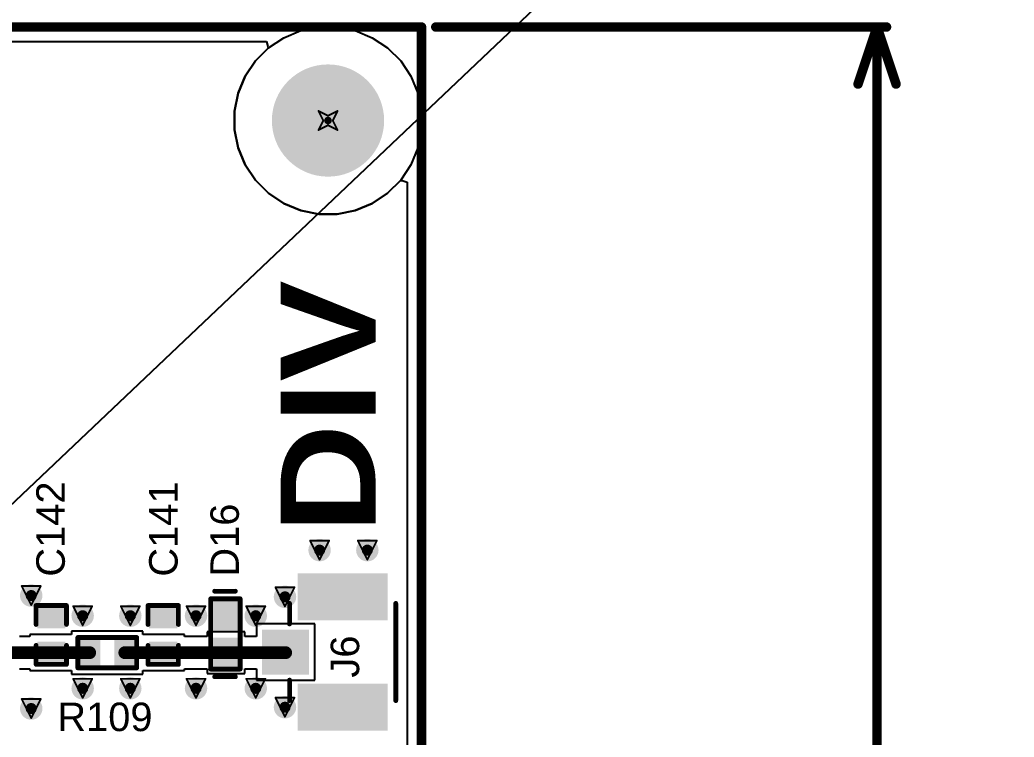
# Model space of a CAD drawing. Header units: inches. Extents: x 0 to 5359, y 0 to 5098.
# Drawn here: x 99.26 to 125.84, y 101.02 to 120.19 of the extents above; entities that cross this region are included whole.
import ezdxf

# ---------------------------------------------------------------- set-up
doc = ezdxf.new("R2010")
doc.units = ezdxf.units.IN
for name, color, linetype in [('Board Outline', 216, 'Continuous'), ('Bottom Layer', 5, 'Continuous'), ('Bottom Solder', 6, 'Continuous'), ('Dimension', 6, 'Continuous'), ('Drill Drawing', 1, 'Continuous'), ('Layer 1', 16, 'Continuous'), ('Layer 2', 76, 'Continuous'), ('Multi-Layer', 9, 'Continuous'), ('Pad Holes', 156, 'Continuous'), ('Top Layer', 1, 'Continuous'), ('Top Overlay', 2, 'Continuous'), ('Top Paste', 8, 'Continuous'), ('Top Solder', 216, 'Continuous'), ('Via Holes', 16, 'Continuous')]:
    doc.layers.add(name, color=color, linetype=linetype)
doc.styles.add('Arial', font='', dxfattribs={"height": 0.2})
doc.styles.add('Arial Black_Bold', font='', dxfattribs={"height": 0.2})
doc.styles.get('Arial').set_extended_font_data('Arial')
doc.styles.get('Arial Black_Bold').set_extended_font_data('Arial Black', bold=True)

# ---------------------------------------------------------------- blocks, each defined once
blk = doc.blocks.new('2_X1SON__1__60__22')
at = {"layer": 'Top Layer'}
for points in [[(-0.8, 0.25), (-0.2, 0.25), (-0.2, -0.25), (-0.8, -0.25)], [(0.2, 0.25), (0.8, 0.25), (0.8, -0.25), (0.2, -0.25)]]:
    blk.add_hatch(color=1, dxfattribs=at).paths.add_polyline_path(points)
at = {"layer": 'Top Paste'}
for points in [[(-0.8, 0.25), (-0.2, 0.25), (-0.2, -0.25), (-0.8, -0.25)], [(0.2, 0.25), (0.8, 0.25), (0.8, -0.25), (0.2, -0.25)]]:
    blk.add_hatch(color=8, dxfattribs=at).paths.add_polyline_path(points)
at = {"layer": 'Top Solder'}
for points in [[(-0.902, 0.352), (-0.098, 0.352), (-0.098, -0.352), (-0.902, -0.352)], [(0.098, 0.352), (0.902, 0.352), (0.902, -0.352), (0.098, -0.352)]]:
    blk.add_hatch(color=216, dxfattribs=at).paths.add_polyline_path(points)
at = {"layer": 'Top Overlay'}
for points in [[(-1.143, 0.3, 0.127, 0.127, 0), (-1.143, -0.254, 0.127, 0.127, 0)], [(-0.94, 0.406, 0.127, 0.127, 0), (0.94, 0.406, 0.127, 0.127, 0)], [(-0.94, 0.406, 0.127, 0.127, 0), (-0.94, -0.381, 0.127, 0.127, 0)], [(0.94, 0.406, 0.127, 0.127, 0), (0.94, -0.381, 0.127, 0.127, 0)], [(1.143, 0.3, 0.127, 0.127, 0), (1.143, -0.254, 0.127, 0.127, 0)], [(-0.94, -0.381, 0.127, 0.127, 0), (0.94, -0.381, 0.127, 0.127, 0)]]:
    blk.add_lwpolyline(points, format="xyseb", dxfattribs=at)
for points in [[(-1.175, 0.3, 0.0635, 0.0635, 1), (-1.111, 0.3, 0.0635, 0.0635, 1)], [(-0.972, 0.406, 0.0635, 0.0635, 1), (-0.908, 0.406, 0.0635, 0.0635, 1)], [(-0.972, 0.406, 0.0635, 0.0635, 1), (-0.908, 0.406, 0.0635, 0.0635, 1)], [(0.908, 0.406, 0.0635, 0.0635, 1), (0.972, 0.406, 0.0635, 0.0635, 1)], [(0.908, 0.406, 0.0635, 0.0635, 1), (0.972, 0.406, 0.0635, 0.0635, 1)], [(1.111, 0.3, 0.0635, 0.0635, 1), (1.175, 0.3, 0.0635, 0.0635, 1)], [(-1.175, -0.254, 0.0635, 0.0635, 1), (-1.111, -0.254, 0.0635, 0.0635, 1)], [(1.111, -0.254, 0.0635, 0.0635, 1), (1.175, -0.254, 0.0635, 0.0635, 1)], [(-0.972, -0.381, 0.0635, 0.0635, 1), (-0.908, -0.381, 0.0635, 0.0635, 1)], [(-0.972, -0.381, 0.0635, 0.0635, 1), (-0.908, -0.381, 0.0635, 0.0635, 1)], [(0.908, -0.381, 0.0635, 0.0635, 1), (0.972, -0.381, 0.0635, 0.0635, 1)], [(0.908, -0.381, 0.0635, 0.0635, 1), (0.972, -0.381, 0.0635, 0.0635, 1)]]:
    blk.add_lwpolyline(points, format="xyseb", close=True, dxfattribs=at)
blk = doc.blocks.new('EC21EFA_512_STD_54')
at = {"layer": 'Top Solder'}
blk.add_line((-7.122, 8.022), (5006.159, -5275.812), dxfattribs=at)
blk = doc.blocks.new('R___0402_95')
at = {"layer": 'Top Layer'}
for points in [[(-0.699, -0.318), (-0.699, 0.318), (-0.241, 0.318), (-0.241, -0.318)], [(0.241, -0.318), (0.241, 0.318), (0.699, 0.318), (0.699, -0.318)]]:
    blk.add_hatch(color=1, dxfattribs=at).paths.add_polyline_path(points)
at = {"layer": 'Top Paste'}
for points in [[(-0.699, -0.318), (-0.699, 0.318), (-0.241, 0.318), (-0.241, -0.318)], [(0.241, -0.318), (0.241, 0.318), (0.699, 0.318), (0.699, -0.318)]]:
    blk.add_hatch(color=8, dxfattribs=at).paths.add_polyline_path(points)
at = {"layer": 'Top Solder'}
for points in [[(-0.754, -0.373), (-0.754, 0.373), (-0.186, 0.373), (-0.186, -0.373)], [(0.186, -0.373), (0.186, 0.373), (0.754, 0.373), (0.754, -0.373)]]:
    blk.add_hatch(color=216, dxfattribs=at).paths.add_polyline_path(points)
at = {"layer": 'Top Overlay'}
for points in [[(-0.787, 0.406, 0.127, 0.127, 0), (-0.787, -0.406, 0.127, 0.127, 0)], [(0.787, 0.406, 0.127, 0.127, 0), (-0.787, 0.406, 0.127, 0.127, 0)], [(0.787, 0.406, 0.127, 0.127, 0), (0.787, -0.406, 0.127, 0.127, 0)], [(0.787, -0.406, 0.127, 0.127, 0), (-0.787, -0.406, 0.127, 0.127, 0)], [(0.813, -0.432, 0.00323, 0.00323, 0), (-0.813, -0.432, 0.00323, 0.00323, 0)]]:
    blk.add_lwpolyline(points, format="xyseb", dxfattribs=at)
for points in [[(-0.819, 0.406, 0.0635, 0.0635, 1), (-0.756, 0.406, 0.0635, 0.0635, 1)], [(-0.819, 0.406, 0.0635, 0.0635, 1), (-0.756, 0.406, 0.0635, 0.0635, 1)], [(0.756, 0.406, 0.0635, 0.0635, 1), (0.819, 0.406, 0.0635, 0.0635, 1)], [(0.756, 0.406, 0.0635, 0.0635, 1), (0.819, 0.406, 0.0635, 0.0635, 1)], [(-0.819, -0.406, 0.0635, 0.0635, 1), (-0.756, -0.406, 0.0635, 0.0635, 1)], [(-0.819, -0.406, 0.0635, 0.0635, 1), (-0.756, -0.406, 0.0635, 0.0635, 1)], [(-0.814, -0.432, 0.00161, 0.00161, 1), (-0.812, -0.432, 0.00161, 0.00161, 1)], [(0.756, -0.406, 0.0635, 0.0635, 1), (0.819, -0.406, 0.0635, 0.0635, 1)], [(0.756, -0.406, 0.0635, 0.0635, 1), (0.819, -0.406, 0.0635, 0.0635, 1)], [(0.812, -0.432, 0.00161, 0.00161, 1), (0.814, -0.432, 0.00161, 0.00161, 1)]]:
    blk.add_lwpolyline(points, format="xyseb", close=True, dxfattribs=at)
blk = doc.blocks.new('U_FL_R_SMT_10__226')
at = {"layer": 'Top Layer'}
for points in [[(1.863, 2), (1.863, 0.95), (-0.337, 0.95), (-0.337, 2)], [(-1.288, 0.5), (-0.238, 0.5), (-0.238, -0.5), (-1.288, -0.5)], [(1.863, -0.95), (1.863, -2), (-0.337, -2), (-0.337, -0.95)]]:
    blk.add_hatch(color=1, dxfattribs=at).paths.add_polyline_path(points)
at = {"layer": 'Top Paste'}
for points in [[(1.863, 2), (1.863, 0.95), (-0.337, 0.95), (-0.337, 2)], [(-1.288, 0.5), (-0.238, 0.5), (-0.238, -0.5), (-1.288, -0.5)], [(1.863, -0.95), (1.863, -2), (-0.337, -2), (-0.337, -0.95)]]:
    blk.add_hatch(color=8, dxfattribs=at).paths.add_polyline_path(points)
at = {"layer": 'Top Solder'}
for points in [[(1.964, 2.102), (1.964, 0.848), (-0.439, 0.848), (-0.439, 2.102)], [(-1.389, 0.602), (-0.136, 0.602), (-0.136, -0.602), (-1.389, -0.602)], [(1.964, -0.848), (1.964, -2.102), (-0.439, -2.102), (-0.439, -0.848)]]:
    blk.add_hatch(color=216, dxfattribs=at).paths.add_polyline_path(points)
at = {"layer": 'Top Overlay'}
for points in [[(-0.657, 0.75, 0.127, 0.127, 0), (-0.657, 1.3, 0.127, 0.127, 0)], [(2.183, -1.3, 0.127, 0.127, 0), (2.183, 1.3, 0.127, 0.127, 0)], [(-0.657, -1.3, 0.127, 0.127, 0), (-0.657, -0.75, 0.127, 0.127, 0)]]:
    blk.add_lwpolyline(points, format="xyseb", dxfattribs=at)
for points in [[(-0.689, 1.3, 0.0635, 0.0635, 1), (-0.626, 1.3, 0.0635, 0.0635, 1)], [(2.151, 1.3, 0.0635, 0.0635, 1), (2.214, 1.3, 0.0635, 0.0635, 1)], [(-0.689, 0.75, 0.0635, 0.0635, 1), (-0.626, 0.75, 0.0635, 0.0635, 1)], [(-0.689, -0.75, 0.0635, 0.0635, 1), (-0.626, -0.75, 0.0635, 0.0635, 1)], [(-0.689, -1.3, 0.0635, 0.0635, 1), (-0.626, -1.3, 0.0635, 0.0635, 1)], [(2.151, -1.3, 0.0635, 0.0635, 1), (2.214, -1.3, 0.0635, 0.0635, 1)]]:
    blk.add_lwpolyline(points, format="xyseb", close=True, dxfattribs=at)
blk = doc.blocks.new('C___0402_248')
at = {"layer": 'Top Layer'}
for points in [[(-0.699, -0.318), (-0.699, 0.317), (-0.241, 0.317), (-0.241, -0.318)], [(0.241, -0.318), (0.241, 0.317), (0.699, 0.317), (0.699, -0.318)]]:
    blk.add_hatch(color=1, dxfattribs=at).paths.add_polyline_path(points)
at = {"layer": 'Top Paste'}
for points in [[(-0.699, -0.318), (-0.699, 0.317), (-0.241, 0.317), (-0.241, -0.318)], [(0.241, -0.318), (0.241, 0.317), (0.699, 0.317), (0.699, -0.318)]]:
    blk.add_hatch(color=8, dxfattribs=at).paths.add_polyline_path(points)
at = {"layer": 'Top Solder'}
for points in [[(-0.759, -0.377), (-0.759, 0.377), (-0.181, 0.377), (-0.181, -0.377)], [(0.181, -0.377), (0.181, 0.377), (0.758, 0.377), (0.758, -0.377)]]:
    blk.add_hatch(color=216, dxfattribs=at).paths.add_polyline_path(points)
at = {"layer": 'Top Overlay'}
for points in [[(-0.787, 0.406, 0.127, 0.127, 0), (-0.279, 0.406, 0.127, 0.127, 0)], [(-0.787, -0.406, 0.127, 0.127, 0), (-0.787, 0.406, 0.127, 0.127, 0)], [(0.787, 0.406, 0.127, 0.127, 0), (0.279, 0.406, 0.127, 0.127, 0)], [(0.787, -0.406, 0.127, 0.127, 0), (0.787, 0.406, 0.127, 0.127, 0)], [(-0.279, -0.406, 0.127, 0.127, 0), (-0.787, -0.406, 0.127, 0.127, 0)], [(0.787, -0.406, 0.127, 0.127, 0), (0.279, -0.406, 0.127, 0.127, 0)]]:
    blk.add_lwpolyline(points, format="xyseb", dxfattribs=at)
for points in [[(-0.819, 0.406, 0.0635, 0.0635, 1), (-0.756, 0.406, 0.0635, 0.0635, 1)], [(-0.819, 0.406, 0.0635, 0.0635, 1), (-0.756, 0.406, 0.0635, 0.0635, 1)], [(-0.311, 0.406, 0.0635, 0.0635, 1), (-0.248, 0.406, 0.0635, 0.0635, 1)], [(0.248, 0.406, 0.0635, 0.0635, 1), (0.311, 0.406, 0.0635, 0.0635, 1)], [(0.756, 0.406, 0.0635, 0.0635, 1), (0.819, 0.406, 0.0635, 0.0635, 1)], [(0.756, 0.406, 0.0635, 0.0635, 1), (0.819, 0.406, 0.0635, 0.0635, 1)], [(-0.819, -0.406, 0.0635, 0.0635, 1), (-0.756, -0.406, 0.0635, 0.0635, 1)], [(-0.819, -0.406, 0.0635, 0.0635, 1), (-0.756, -0.406, 0.0635, 0.0635, 1)], [(-0.311, -0.406, 0.0635, 0.0635, 1), (-0.248, -0.406, 0.0635, 0.0635, 1)], [(0.248, -0.406, 0.0635, 0.0635, 1), (0.311, -0.406, 0.0635, 0.0635, 1)], [(0.756, -0.406, 0.0635, 0.0635, 1), (0.819, -0.406, 0.0635, 0.0635, 1)], [(0.756, -0.406, 0.0635, 0.0635, 1), (0.819, -0.406, 0.0635, 0.0635, 1)]]:
    blk.add_lwpolyline(points, format="xyseb", close=True, dxfattribs=at)
blk = doc.blocks.new('C___0402_249')
at = {"layer": 'Top Layer'}
for points in [[(-0.699, -0.318), (-0.699, 0.317), (-0.241, 0.317), (-0.241, -0.318)], [(0.241, -0.318), (0.241, 0.317), (0.699, 0.317), (0.699, -0.318)]]:
    blk.add_hatch(color=1, dxfattribs=at).paths.add_polyline_path(points)
at = {"layer": 'Top Paste'}
for points in [[(-0.699, -0.318), (-0.699, 0.317), (-0.241, 0.317), (-0.241, -0.318)], [(0.241, -0.318), (0.241, 0.317), (0.699, 0.317), (0.699, -0.318)]]:
    blk.add_hatch(color=8, dxfattribs=at).paths.add_polyline_path(points)
at = {"layer": 'Top Solder'}
for points in [[(-0.758, -0.377), (-0.758, 0.377), (-0.181, 0.377), (-0.181, -0.377)], [(0.181, -0.377), (0.181, 0.377), (0.758, 0.377), (0.758, -0.377)]]:
    blk.add_hatch(color=216, dxfattribs=at).paths.add_polyline_path(points)
at = {"layer": 'Top Overlay'}
for points in [[(-0.279, 0.406, 0.127, 0.127, 0), (-0.787, 0.406, 0.127, 0.127, 0)], [(-0.787, -0.406, 0.127, 0.127, 0), (-0.787, 0.406, 0.127, 0.127, 0)], [(0.787, 0.406, 0.127, 0.127, 0), (0.279, 0.406, 0.127, 0.127, 0)], [(0.787, -0.406, 0.127, 0.127, 0), (0.787, 0.406, 0.127, 0.127, 0)], [(-0.279, -0.406, 0.127, 0.127, 0), (-0.787, -0.406, 0.127, 0.127, 0)], [(0.787, -0.406, 0.127, 0.127, 0), (0.279, -0.406, 0.127, 0.127, 0)]]:
    blk.add_lwpolyline(points, format="xyseb", dxfattribs=at)
for points in [[(-0.819, 0.406, 0.0635, 0.0635, 1), (-0.756, 0.406, 0.0635, 0.0635, 1)], [(-0.819, 0.406, 0.0635, 0.0635, 1), (-0.756, 0.406, 0.0635, 0.0635, 1)], [(-0.311, 0.406, 0.0635, 0.0635, 1), (-0.248, 0.406, 0.0635, 0.0635, 1)], [(0.248, 0.406, 0.0635, 0.0635, 1), (0.311, 0.406, 0.0635, 0.0635, 1)], [(0.756, 0.406, 0.0635, 0.0635, 1), (0.819, 0.406, 0.0635, 0.0635, 1)], [(0.756, 0.406, 0.0635, 0.0635, 1), (0.819, 0.406, 0.0635, 0.0635, 1)], [(-0.819, -0.406, 0.0635, 0.0635, 1), (-0.756, -0.406, 0.0635, 0.0635, 1)], [(-0.819, -0.406, 0.0635, 0.0635, 1), (-0.756, -0.406, 0.0635, 0.0635, 1)], [(-0.311, -0.406, 0.0635, 0.0635, 1), (-0.248, -0.406, 0.0635, 0.0635, 1)], [(0.248, -0.406, 0.0635, 0.0635, 1), (0.311, -0.406, 0.0635, 0.0635, 1)], [(0.756, -0.406, 0.0635, 0.0635, 1), (0.819, -0.406, 0.0635, 0.0635, 1)], [(0.756, -0.406, 0.0635, 0.0635, 1), (0.819, -0.406, 0.0635, 0.0635, 1)]]:
    blk.add_lwpolyline(points, format="xyseb", close=True, dxfattribs=at)

msp = doc.modelspace()

# ---------------------------------------------------------------- hatches: boundary and pattern name
at = {"layer": 'Bottom Layer'}
h = msp.add_hatch(color=5, dxfattribs=at)
edge = h.paths.add_edge_path()
edge.add_arc((107.275, 106.016), 0.3, 0, 360)
h = msp.add_hatch(color=5, dxfattribs=at)
edge = h.paths.add_edge_path()
edge.add_arc((108.551, 106.016), 0.3, 0, 360)
h = msp.add_hatch(color=5, dxfattribs=at)
edge = h.paths.add_edge_path()
edge.add_arc((99.567, 104.802), 0.3, 0, 360)
h = msp.add_hatch(color=5, dxfattribs=at)
edge = h.paths.add_edge_path()
edge.add_arc((106.35, 104.767), 0.3, 0, 360)
h = msp.add_hatch(color=5, dxfattribs=at)
edge = h.paths.add_edge_path()
edge.add_arc((100.943, 104.262), 0.3, 0, 360)
h = msp.add_hatch(color=5, dxfattribs=at)
edge = h.paths.add_edge_path()
edge.add_arc((102.216, 104.262), 0.3, 0, 360)
h = msp.add_hatch(color=5, dxfattribs=at)
edge = h.paths.add_edge_path()
edge.add_arc((103.972, 104.262), 0.3, 0, 360)
h = msp.add_hatch(color=5, dxfattribs=at)
edge = h.paths.add_edge_path()
edge.add_arc((105.569, 104.262), 0.3, 0, 360)
h = msp.add_hatch(color=5, dxfattribs=at)
edge = h.paths.add_edge_path()
edge.add_arc((100.943, 102.322), 0.3, 0, 360)
h = msp.add_hatch(color=5, dxfattribs=at)
edge = h.paths.add_edge_path()
edge.add_arc((102.216, 102.322), 0.3, 0, 360)
h = msp.add_hatch(color=5, dxfattribs=at)
edge = h.paths.add_edge_path()
edge.add_arc((103.972, 102.322), 0.3, 0, 360)
h = msp.add_hatch(color=5, dxfattribs=at)
edge = h.paths.add_edge_path()
edge.add_arc((105.569, 102.322), 0.3, 0, 360)
h = msp.add_hatch(color=5, dxfattribs=at)
edge = h.paths.add_edge_path()
edge.add_arc((99.567, 101.782), 0.3, 0, 360)
h = msp.add_hatch(color=5, dxfattribs=at)
edge = h.paths.add_edge_path()
edge.add_arc((106.35, 101.817), 0.3, 0, 360)
at = {"layer": 'Bottom Solder'}
h = msp.add_hatch(color=6, dxfattribs=at)
edge = h.paths.add_edge_path()
edge.add_arc((107.5, 117.5), 0.102, 0, 360)
at = {"layer": 'Layer 1'}
h = msp.add_hatch(color=16, dxfattribs=at)
edge = h.paths.add_edge_path()
edge.add_arc((107.275, 106.016), 0.3, 0, 360)
h = msp.add_hatch(color=16, dxfattribs=at)
edge = h.paths.add_edge_path()
edge.add_arc((108.551, 106.016), 0.3, 0, 360)
h = msp.add_hatch(color=16, dxfattribs=at)
edge = h.paths.add_edge_path()
edge.add_arc((99.567, 104.802), 0.3, 0, 360)
h = msp.add_hatch(color=16, dxfattribs=at)
edge = h.paths.add_edge_path()
edge.add_arc((106.35, 104.767), 0.3, 0, 360)
h = msp.add_hatch(color=16, dxfattribs=at)
edge = h.paths.add_edge_path()
edge.add_arc((100.943, 104.262), 0.3, 0, 360)
h = msp.add_hatch(color=16, dxfattribs=at)
edge = h.paths.add_edge_path()
edge.add_arc((102.216, 104.262), 0.3, 0, 360)
h = msp.add_hatch(color=16, dxfattribs=at)
edge = h.paths.add_edge_path()
edge.add_arc((103.972, 104.262), 0.3, 0, 360)
h = msp.add_hatch(color=16, dxfattribs=at)
edge = h.paths.add_edge_path()
edge.add_arc((105.569, 104.262), 0.3, 0, 360)
h = msp.add_hatch(color=16, dxfattribs=at)
edge = h.paths.add_edge_path()
edge.add_arc((100.943, 102.322), 0.3, 0, 360)
h = msp.add_hatch(color=16, dxfattribs=at)
edge = h.paths.add_edge_path()
edge.add_arc((102.216, 102.322), 0.3, 0, 360)
h = msp.add_hatch(color=16, dxfattribs=at)
edge = h.paths.add_edge_path()
edge.add_arc((103.972, 102.322), 0.3, 0, 360)
h = msp.add_hatch(color=16, dxfattribs=at)
edge = h.paths.add_edge_path()
edge.add_arc((105.569, 102.322), 0.3, 0, 360)
h = msp.add_hatch(color=16, dxfattribs=at)
edge = h.paths.add_edge_path()
edge.add_arc((99.567, 101.782), 0.3, 0, 360)
h = msp.add_hatch(color=16, dxfattribs=at)
edge = h.paths.add_edge_path()
edge.add_arc((106.35, 101.817), 0.3, 0, 360)
at = {"layer": 'Layer 2'}
h = msp.add_hatch(color=76, dxfattribs=at)
edge = h.paths.add_edge_path()
edge.add_arc((107.275, 106.016), 0.3, 0, 360)
h = msp.add_hatch(color=76, dxfattribs=at)
edge = h.paths.add_edge_path()
edge.add_arc((108.551, 106.016), 0.3, 0, 360)
h = msp.add_hatch(color=76, dxfattribs=at)
edge = h.paths.add_edge_path()
edge.add_arc((99.567, 104.802), 0.3, 0, 360)
h = msp.add_hatch(color=76, dxfattribs=at)
edge = h.paths.add_edge_path()
edge.add_arc((106.35, 104.767), 0.3, 0, 360)
h = msp.add_hatch(color=76, dxfattribs=at)
edge = h.paths.add_edge_path()
edge.add_arc((100.943, 104.262), 0.3, 0, 360)
h = msp.add_hatch(color=76, dxfattribs=at)
edge = h.paths.add_edge_path()
edge.add_arc((102.216, 104.262), 0.3, 0, 360)
h = msp.add_hatch(color=76, dxfattribs=at)
edge = h.paths.add_edge_path()
edge.add_arc((103.972, 104.262), 0.3, 0, 360)
h = msp.add_hatch(color=76, dxfattribs=at)
edge = h.paths.add_edge_path()
edge.add_arc((105.569, 104.262), 0.3, 0, 360)
h = msp.add_hatch(color=76, dxfattribs=at)
edge = h.paths.add_edge_path()
edge.add_arc((100.943, 102.322), 0.3, 0, 360)
h = msp.add_hatch(color=76, dxfattribs=at)
edge = h.paths.add_edge_path()
edge.add_arc((102.216, 102.322), 0.3, 0, 360)
h = msp.add_hatch(color=76, dxfattribs=at)
edge = h.paths.add_edge_path()
edge.add_arc((103.972, 102.322), 0.3, 0, 360)
h = msp.add_hatch(color=76, dxfattribs=at)
edge = h.paths.add_edge_path()
edge.add_arc((105.569, 102.322), 0.3, 0, 360)
h = msp.add_hatch(color=76, dxfattribs=at)
edge = h.paths.add_edge_path()
edge.add_arc((99.567, 101.782), 0.3, 0, 360)
h = msp.add_hatch(color=76, dxfattribs=at)
edge = h.paths.add_edge_path()
edge.add_arc((106.35, 101.817), 0.3, 0, 360)
at = {"layer": 'Pad Holes'}
h = msp.add_hatch(color=7, dxfattribs=at)
edge = h.paths.add_edge_path()
edge.add_arc((107.5, 117.5), 1.5, 0, 360)
at = {"layer": 'Top Layer'}
h = msp.add_hatch(color=1, dxfattribs=at)
edge = h.paths.add_edge_path()
edge.add_arc((107.275, 106.016), 0.3, 0, 360)
h = msp.add_hatch(color=1, dxfattribs=at)
edge = h.paths.add_edge_path()
edge.add_arc((108.551, 106.016), 0.3, 0, 360)
h = msp.add_hatch(color=1, dxfattribs=at)
edge = h.paths.add_edge_path()
edge.add_arc((99.567, 104.802), 0.3, 0, 360)
h = msp.add_hatch(color=1, dxfattribs=at)
edge = h.paths.add_edge_path()
edge.add_arc((106.35, 104.767), 0.3, 0, 360)
h = msp.add_hatch(color=1, dxfattribs=at)
edge = h.paths.add_edge_path()
edge.add_arc((100.943, 104.262), 0.3, 0, 360)
h = msp.add_hatch(color=1, dxfattribs=at)
edge = h.paths.add_edge_path()
edge.add_arc((102.216, 104.262), 0.3, 0, 360)
h = msp.add_hatch(color=1, dxfattribs=at)
edge = h.paths.add_edge_path()
edge.add_arc((103.972, 104.262), 0.3, 0, 360)
h = msp.add_hatch(color=1, dxfattribs=at)
edge = h.paths.add_edge_path()
edge.add_arc((105.569, 104.262), 0.3, 0, 360)
h = msp.add_hatch(color=1, dxfattribs=at)
edge = h.paths.add_edge_path()
edge.add_arc((100.943, 102.322), 0.3, 0, 360)
h = msp.add_hatch(color=1, dxfattribs=at)
edge = h.paths.add_edge_path()
edge.add_arc((102.216, 102.322), 0.3, 0, 360)
h = msp.add_hatch(color=1, dxfattribs=at)
edge = h.paths.add_edge_path()
edge.add_arc((103.972, 102.322), 0.3, 0, 360)
h = msp.add_hatch(color=1, dxfattribs=at)
edge = h.paths.add_edge_path()
edge.add_arc((105.569, 102.322), 0.3, 0, 360)
h = msp.add_hatch(color=1, dxfattribs=at)
edge = h.paths.add_edge_path()
edge.add_arc((99.567, 101.782), 0.3, 0, 360)
h = msp.add_hatch(color=1, dxfattribs=at)
edge = h.paths.add_edge_path()
edge.add_arc((106.35, 101.817), 0.3, 0, 360)
at = {"layer": 'Top Solder'}
h = msp.add_hatch(color=216, dxfattribs=at)
edge = h.paths.add_edge_path()
edge.add_arc((107.5, 117.5), 0.102, 0, 360)
at = {"layer": 'Via Holes'}
h = msp.add_hatch(color=7, dxfattribs=at)
edge = h.paths.add_edge_path()
edge.add_arc((107.275, 106.016), 0.15, 0, 360)
h = msp.add_hatch(color=7, dxfattribs=at)
edge = h.paths.add_edge_path()
edge.add_arc((108.551, 106.016), 0.15, 0, 360)
h = msp.add_hatch(color=7, dxfattribs=at)
edge = h.paths.add_edge_path()
edge.add_arc((99.567, 104.802), 0.15, 0, 360)
h = msp.add_hatch(color=7, dxfattribs=at)
edge = h.paths.add_edge_path()
edge.add_arc((106.35, 104.767), 0.15, 0, 360)
h = msp.add_hatch(color=7, dxfattribs=at)
edge = h.paths.add_edge_path()
edge.add_arc((100.943, 104.262), 0.15, 0, 360)
h = msp.add_hatch(color=7, dxfattribs=at)
edge = h.paths.add_edge_path()
edge.add_arc((102.216, 104.262), 0.15, 0, 360)
h = msp.add_hatch(color=7, dxfattribs=at)
edge = h.paths.add_edge_path()
edge.add_arc((103.972, 104.262), 0.15, 0, 360)
h = msp.add_hatch(color=7, dxfattribs=at)
edge = h.paths.add_edge_path()
edge.add_arc((105.569, 104.262), 0.15, 0, 360)
h = msp.add_hatch(color=7, dxfattribs=at)
edge = h.paths.add_edge_path()
edge.add_arc((100.943, 102.322), 0.15, 0, 360)
h = msp.add_hatch(color=7, dxfattribs=at)
edge = h.paths.add_edge_path()
edge.add_arc((102.216, 102.322), 0.15, 0, 360)
h = msp.add_hatch(color=7, dxfattribs=at)
edge = h.paths.add_edge_path()
edge.add_arc((103.972, 102.322), 0.15, 0, 360)
h = msp.add_hatch(color=7, dxfattribs=at)
edge = h.paths.add_edge_path()
edge.add_arc((105.569, 102.322), 0.15, 0, 360)
h = msp.add_hatch(color=7, dxfattribs=at)
edge = h.paths.add_edge_path()
edge.add_arc((99.567, 101.782), 0.15, 0, 360)
h = msp.add_hatch(color=7, dxfattribs=at)
edge = h.paths.add_edge_path()
edge.add_arc((106.35, 101.817), 0.15, 0, 360)

# ---------------------------------------------------------------- linework, layer by layer
at = {"layer": 'Board Outline'}
for points in [[(0, 120, 0.254, 0.254, 0), (110, 120, 0.254, 0.254, 0)], [(110, 0, 0.254, 0.254, 0), (110, 120, 0.254, 0.254, 0)]]:
    msp.add_lwpolyline(points, format="xyseb", dxfattribs=at)
msp.add_lwpolyline([(109.936, 120, 0.127, 0.127, 1), (110.063, 120, 0.127, 0.127, 1)], format="xyseb", close=True, dxfattribs=at)
msp.add_lwpolyline([(109.936, 120, 0.127, 0.127, 1), (110.063, 120, 0.127, 0.127, 1)], format="xyseb", close=True, dxfattribs=at)
at = {"layer": 'Bottom Layer'}
for p, q in [((49.449, 119.612), (105.855, 119.612)), ((105.855, 119.612), (105.895, 119.478)), ((105.898, 119.434), (105.558, 119.094)), ((105.895, 119.478), (105.898, 119.434)), ((105.558, 119.094), (105.285, 118.684)), ((105.285, 118.684), (105.096, 118.229)), ((105.096, 118.229), (105, 117.746)), ((105, 117.746), (105, 117.254)), ((105, 117.254), (105.096, 116.771)), ((105.096, 116.771), (105.285, 116.316)), ((105.285, 116.316), (105.558, 115.906)), ((105.558, 115.906), (105.906, 115.558)), ((109.094, 115.558), (109.434, 115.898)), ((109.434, 115.898), (109.478, 115.896)), ((109.478, 115.896), (109.612, 115.855)), ((109.612, 115.855), (109.612, 4.145)), ((105.906, 115.558), (106.316, 115.285)), ((108.684, 115.285), (109.094, 115.558)), ((106.316, 115.285), (106.771, 115.096)), ((106.771, 115.096), (107.254, 115)), ((107.746, 115), (108.229, 115.096)), ((108.229, 115.096), (108.684, 115.285)), ((107.254, 115), (107.746, 115))]:
    msp.add_line(p, q, dxfattribs=at)
at = {"layer": 'Dimension'}
for points in [[(110.381, 120, 0.254, 0.254, 0), (122.428, 120, 0.254, 0.254, 0)], [(121.666, 118.476, 0.254, 0.254, 0), (122.174, 120, 0.254, 0.254, 0)], [(122.174, 120, 0.254, 0.254, 0), (122.682, 118.476, 0.254, 0.254, 0)], [(122.174, 71.172, 0.254, 0.254, 0), (122.174, 120, 0.254, 0.254, 0)]]:
    msp.add_lwpolyline(points, format="xyseb", dxfattribs=at)
for points in [[(110.317, 120, 0.127, 0.127, 1), (110.444, 120, 0.127, 0.127, 1)], [(122.111, 120, 0.127, 0.127, 1), (122.237, 120, 0.127, 0.127, 1)], [(122.111, 120, 0.127, 0.127, 1), (122.237, 120, 0.127, 0.127, 1)], [(122.111, 120, 0.127, 0.127, 1), (122.237, 120, 0.127, 0.127, 1)], [(122.365, 120, 0.127, 0.127, 1), (122.492, 120, 0.127, 0.127, 1)], [(121.603, 118.476, 0.127, 0.127, 1), (121.73, 118.476, 0.127, 0.127, 1)], [(122.618, 118.476, 0.127, 0.127, 1), (122.746, 118.476, 0.127, 0.127, 1)]]:
    msp.add_lwpolyline(points, format="xyseb", close=True, dxfattribs=at)
at = {"layer": 'Drill Drawing'}
for points in [[(107.246, 117.754, 0.0508, 0.0508, 0), (107.5, 117.627, 0.0508, 0.0508, 0)], [(107.246, 117.754, 0.0508, 0.0508, 0), (107.373, 117.5, 0.0508, 0.0508, 0)], [(107.5, 117.627, 0.0508, 0.0508, 0), (107.754, 117.754, 0.0508, 0.0508, 0)], [(107.627, 117.5, 0.0508, 0.0508, 0), (107.754, 117.754, 0.0508, 0.0508, 0)], [(107.246, 117.246, 0.0508, 0.0508, 0), (107.373, 117.5, 0.0508, 0.0508, 0)], [(107.627, 117.5, 0.0508, 0.0508, 0), (107.754, 117.246, 0.0508, 0.0508, 0)], [(107.246, 117.246, 0.0508, 0.0508, 0), (107.5, 117.373, 0.0508, 0.0508, 0)], [(107.5, 117.373, 0.0508, 0.0508, 0), (107.754, 117.246, 0.0508, 0.0508, 0)], [(107.021, 106.27, 0.0508, 0.0508, 0), (107.529, 106.27, 0.0508, 0.0508, 0)], [(107.021, 106.27, 0.0508, 0.0508, 0), (107.275, 105.762, 0.0508, 0.0508, 0)], [(107.275, 105.762, 0.0508, 0.0508, 0), (107.529, 106.27, 0.0508, 0.0508, 0)], [(108.297, 106.27, 0.0508, 0.0508, 0), (108.805, 106.27, 0.0508, 0.0508, 0)], [(108.297, 106.27, 0.0508, 0.0508, 0), (108.551, 105.762, 0.0508, 0.0508, 0)], [(108.551, 105.762, 0.0508, 0.0508, 0), (108.805, 106.27, 0.0508, 0.0508, 0)], [(99.313, 105.056, 0.0508, 0.0508, 0), (99.821, 105.056, 0.0508, 0.0508, 0)], [(99.313, 105.056, 0.0508, 0.0508, 0), (99.567, 104.548, 0.0508, 0.0508, 0)], [(99.567, 104.548, 0.0508, 0.0508, 0), (99.821, 105.056, 0.0508, 0.0508, 0)], [(106.096, 105.021, 0.0508, 0.0508, 0), (106.604, 105.021, 0.0508, 0.0508, 0)], [(106.096, 105.021, 0.0508, 0.0508, 0), (106.35, 104.513, 0.0508, 0.0508, 0)], [(106.35, 104.513, 0.0508, 0.0508, 0), (106.604, 105.021, 0.0508, 0.0508, 0)], [(100.689, 104.516, 0.0508, 0.0508, 0), (101.197, 104.516, 0.0508, 0.0508, 0)], [(100.689, 104.516, 0.0508, 0.0508, 0), (100.943, 104.008, 0.0508, 0.0508, 0)], [(100.943, 104.008, 0.0508, 0.0508, 0), (101.197, 104.516, 0.0508, 0.0508, 0)], [(101.962, 104.516, 0.0508, 0.0508, 0), (102.47, 104.516, 0.0508, 0.0508, 0)], [(101.962, 104.516, 0.0508, 0.0508, 0), (102.216, 104.008, 0.0508, 0.0508, 0)], [(102.216, 104.008, 0.0508, 0.0508, 0), (102.47, 104.516, 0.0508, 0.0508, 0)], [(103.718, 104.516, 0.0508, 0.0508, 0), (104.226, 104.516, 0.0508, 0.0508, 0)], [(103.718, 104.516, 0.0508, 0.0508, 0), (103.972, 104.008, 0.0508, 0.0508, 0)], [(103.972, 104.008, 0.0508, 0.0508, 0), (104.226, 104.516, 0.0508, 0.0508, 0)], [(105.315, 104.516, 0.0508, 0.0508, 0), (105.823, 104.516, 0.0508, 0.0508, 0)], [(105.315, 104.516, 0.0508, 0.0508, 0), (105.569, 104.008, 0.0508, 0.0508, 0)], [(105.569, 104.008, 0.0508, 0.0508, 0), (105.823, 104.516, 0.0508, 0.0508, 0)], [(100.689, 102.576, 0.0508, 0.0508, 0), (101.197, 102.576, 0.0508, 0.0508, 0)], [(100.689, 102.576, 0.0508, 0.0508, 0), (100.943, 102.068, 0.0508, 0.0508, 0)], [(100.943, 102.068, 0.0508, 0.0508, 0), (101.197, 102.576, 0.0508, 0.0508, 0)], [(101.962, 102.576, 0.0508, 0.0508, 0), (102.47, 102.576, 0.0508, 0.0508, 0)], [(101.962, 102.576, 0.0508, 0.0508, 0), (102.216, 102.068, 0.0508, 0.0508, 0)], [(102.216, 102.068, 0.0508, 0.0508, 0), (102.47, 102.576, 0.0508, 0.0508, 0)], [(103.718, 102.576, 0.0508, 0.0508, 0), (104.226, 102.576, 0.0508, 0.0508, 0)], [(103.718, 102.576, 0.0508, 0.0508, 0), (103.972, 102.068, 0.0508, 0.0508, 0)], [(103.972, 102.068, 0.0508, 0.0508, 0), (104.226, 102.576, 0.0508, 0.0508, 0)], [(105.315, 102.576, 0.0508, 0.0508, 0), (105.823, 102.576, 0.0508, 0.0508, 0)], [(105.315, 102.576, 0.0508, 0.0508, 0), (105.569, 102.068, 0.0508, 0.0508, 0)], [(105.569, 102.068, 0.0508, 0.0508, 0), (105.823, 102.576, 0.0508, 0.0508, 0)], [(99.313, 102.036, 0.0508, 0.0508, 0), (99.821, 102.036, 0.0508, 0.0508, 0)], [(99.313, 102.036, 0.0508, 0.0508, 0), (99.567, 101.528, 0.0508, 0.0508, 0)], [(99.567, 101.528, 0.0508, 0.0508, 0), (99.821, 102.036, 0.0508, 0.0508, 0)], [(106.096, 102.071, 0.0508, 0.0508, 0), (106.604, 102.071, 0.0508, 0.0508, 0)], [(106.096, 102.071, 0.0508, 0.0508, 0), (106.35, 101.563, 0.0508, 0.0508, 0)], [(106.35, 101.563, 0.0508, 0.0508, 0), (106.604, 102.071, 0.0508, 0.0508, 0)]]:
    msp.add_lwpolyline(points, format="xyseb", dxfattribs=at)
for points in [[(107.233, 117.754, 0.0254, 0.0254, 1), (107.259, 117.754, 0.0254, 0.0254, 1)], [(107.233, 117.754, 0.0254, 0.0254, 1), (107.259, 117.754, 0.0254, 0.0254, 1)], [(107.741, 117.754, 0.0254, 0.0254, 1), (107.767, 117.754, 0.0254, 0.0254, 1)], [(107.741, 117.754, 0.0254, 0.0254, 1), (107.767, 117.754, 0.0254, 0.0254, 1)], [(107.36, 117.5, 0.0254, 0.0254, 1), (107.386, 117.5, 0.0254, 0.0254, 1)], [(107.36, 117.5, 0.0254, 0.0254, 1), (107.386, 117.5, 0.0254, 0.0254, 1)], [(107.487, 117.627, 0.0254, 0.0254, 1), (107.513, 117.627, 0.0254, 0.0254, 1)], [(107.487, 117.627, 0.0254, 0.0254, 1), (107.513, 117.627, 0.0254, 0.0254, 1)], [(107.614, 117.5, 0.0254, 0.0254, 1), (107.64, 117.5, 0.0254, 0.0254, 1)], [(107.614, 117.5, 0.0254, 0.0254, 1), (107.64, 117.5, 0.0254, 0.0254, 1)], [(107.233, 117.246, 0.0254, 0.0254, 1), (107.259, 117.246, 0.0254, 0.0254, 1)], [(107.233, 117.246, 0.0254, 0.0254, 1), (107.259, 117.246, 0.0254, 0.0254, 1)], [(107.487, 117.373, 0.0254, 0.0254, 1), (107.513, 117.373, 0.0254, 0.0254, 1)], [(107.487, 117.373, 0.0254, 0.0254, 1), (107.513, 117.373, 0.0254, 0.0254, 1)], [(107.741, 117.246, 0.0254, 0.0254, 1), (107.767, 117.246, 0.0254, 0.0254, 1)], [(107.741, 117.246, 0.0254, 0.0254, 1), (107.767, 117.246, 0.0254, 0.0254, 1)], [(107.009, 106.27, 0.0254, 0.0254, 1), (107.034, 106.27, 0.0254, 0.0254, 1)], [(107.009, 106.27, 0.0254, 0.0254, 1), (107.034, 106.27, 0.0254, 0.0254, 1)], [(107.517, 106.27, 0.0254, 0.0254, 1), (107.542, 106.27, 0.0254, 0.0254, 1)], [(107.517, 106.27, 0.0254, 0.0254, 1), (107.542, 106.27, 0.0254, 0.0254, 1)], [(108.285, 106.27, 0.0254, 0.0254, 1), (108.31, 106.27, 0.0254, 0.0254, 1)], [(108.285, 106.27, 0.0254, 0.0254, 1), (108.31, 106.27, 0.0254, 0.0254, 1)], [(108.793, 106.27, 0.0254, 0.0254, 1), (108.818, 106.27, 0.0254, 0.0254, 1)], [(108.793, 106.27, 0.0254, 0.0254, 1), (108.818, 106.27, 0.0254, 0.0254, 1)], [(107.263, 105.762, 0.0254, 0.0254, 1), (107.288, 105.762, 0.0254, 0.0254, 1)], [(107.263, 105.762, 0.0254, 0.0254, 1), (107.288, 105.762, 0.0254, 0.0254, 1)], [(108.539, 105.762, 0.0254, 0.0254, 1), (108.564, 105.762, 0.0254, 0.0254, 1)], [(108.539, 105.762, 0.0254, 0.0254, 1), (108.564, 105.762, 0.0254, 0.0254, 1)], [(99.3, 105.056, 0.0254, 0.0254, 1), (99.326, 105.056, 0.0254, 0.0254, 1)], [(99.3, 105.056, 0.0254, 0.0254, 1), (99.326, 105.056, 0.0254, 0.0254, 1)], [(99.808, 105.056, 0.0254, 0.0254, 1), (99.834, 105.056, 0.0254, 0.0254, 1)], [(99.808, 105.056, 0.0254, 0.0254, 1), (99.834, 105.056, 0.0254, 0.0254, 1)], [(106.083, 105.021, 0.0254, 0.0254, 1), (106.108, 105.021, 0.0254, 0.0254, 1)], [(106.083, 105.021, 0.0254, 0.0254, 1), (106.108, 105.021, 0.0254, 0.0254, 1)], [(106.591, 105.021, 0.0254, 0.0254, 1), (106.616, 105.021, 0.0254, 0.0254, 1)], [(106.591, 105.021, 0.0254, 0.0254, 1), (106.616, 105.021, 0.0254, 0.0254, 1)], [(99.554, 104.548, 0.0254, 0.0254, 1), (99.58, 104.548, 0.0254, 0.0254, 1)], [(99.554, 104.548, 0.0254, 0.0254, 1), (99.58, 104.548, 0.0254, 0.0254, 1)], [(100.677, 104.516, 0.0254, 0.0254, 1), (100.702, 104.516, 0.0254, 0.0254, 1)], [(100.677, 104.516, 0.0254, 0.0254, 1), (100.702, 104.516, 0.0254, 0.0254, 1)], [(101.185, 104.516, 0.0254, 0.0254, 1), (101.21, 104.516, 0.0254, 0.0254, 1)], [(101.185, 104.516, 0.0254, 0.0254, 1), (101.21, 104.516, 0.0254, 0.0254, 1)], [(101.95, 104.516, 0.0254, 0.0254, 1), (101.975, 104.516, 0.0254, 0.0254, 1)], [(101.95, 104.516, 0.0254, 0.0254, 1), (101.975, 104.516, 0.0254, 0.0254, 1)], [(102.458, 104.516, 0.0254, 0.0254, 1), (102.483, 104.516, 0.0254, 0.0254, 1)], [(102.458, 104.516, 0.0254, 0.0254, 1), (102.483, 104.516, 0.0254, 0.0254, 1)], [(103.705, 104.516, 0.0254, 0.0254, 1), (103.73, 104.516, 0.0254, 0.0254, 1)], [(103.705, 104.516, 0.0254, 0.0254, 1), (103.73, 104.516, 0.0254, 0.0254, 1)], [(104.213, 104.516, 0.0254, 0.0254, 1), (104.238, 104.516, 0.0254, 0.0254, 1)], [(104.213, 104.516, 0.0254, 0.0254, 1), (104.238, 104.516, 0.0254, 0.0254, 1)], [(105.303, 104.516, 0.0254, 0.0254, 1), (105.328, 104.516, 0.0254, 0.0254, 1)], [(105.303, 104.516, 0.0254, 0.0254, 1), (105.328, 104.516, 0.0254, 0.0254, 1)], [(105.811, 104.516, 0.0254, 0.0254, 1), (105.836, 104.516, 0.0254, 0.0254, 1)], [(105.811, 104.516, 0.0254, 0.0254, 1), (105.836, 104.516, 0.0254, 0.0254, 1)], [(106.337, 104.513, 0.0254, 0.0254, 1), (106.362, 104.513, 0.0254, 0.0254, 1)], [(106.337, 104.513, 0.0254, 0.0254, 1), (106.362, 104.513, 0.0254, 0.0254, 1)], [(100.931, 104.008, 0.0254, 0.0254, 1), (100.956, 104.008, 0.0254, 0.0254, 1)], [(100.931, 104.008, 0.0254, 0.0254, 1), (100.956, 104.008, 0.0254, 0.0254, 1)], [(102.204, 104.008, 0.0254, 0.0254, 1), (102.229, 104.008, 0.0254, 0.0254, 1)], [(102.204, 104.008, 0.0254, 0.0254, 1), (102.229, 104.008, 0.0254, 0.0254, 1)], [(103.959, 104.008, 0.0254, 0.0254, 1), (103.984, 104.008, 0.0254, 0.0254, 1)], [(103.959, 104.008, 0.0254, 0.0254, 1), (103.984, 104.008, 0.0254, 0.0254, 1)], [(105.557, 104.008, 0.0254, 0.0254, 1), (105.582, 104.008, 0.0254, 0.0254, 1)], [(105.557, 104.008, 0.0254, 0.0254, 1), (105.582, 104.008, 0.0254, 0.0254, 1)], [(100.677, 102.576, 0.0254, 0.0254, 1), (100.702, 102.576, 0.0254, 0.0254, 1)], [(100.677, 102.576, 0.0254, 0.0254, 1), (100.702, 102.576, 0.0254, 0.0254, 1)], [(101.185, 102.576, 0.0254, 0.0254, 1), (101.21, 102.576, 0.0254, 0.0254, 1)], [(101.185, 102.576, 0.0254, 0.0254, 1), (101.21, 102.576, 0.0254, 0.0254, 1)], [(101.95, 102.576, 0.0254, 0.0254, 1), (101.975, 102.576, 0.0254, 0.0254, 1)], [(101.95, 102.576, 0.0254, 0.0254, 1), (101.975, 102.576, 0.0254, 0.0254, 1)], [(102.458, 102.576, 0.0254, 0.0254, 1), (102.483, 102.576, 0.0254, 0.0254, 1)], [(102.458, 102.576, 0.0254, 0.0254, 1), (102.483, 102.576, 0.0254, 0.0254, 1)], [(103.705, 102.576, 0.0254, 0.0254, 1), (103.73, 102.576, 0.0254, 0.0254, 1)], [(103.705, 102.576, 0.0254, 0.0254, 1), (103.73, 102.576, 0.0254, 0.0254, 1)], [(104.213, 102.576, 0.0254, 0.0254, 1), (104.238, 102.576, 0.0254, 0.0254, 1)], [(104.213, 102.576, 0.0254, 0.0254, 1), (104.238, 102.576, 0.0254, 0.0254, 1)], [(105.303, 102.576, 0.0254, 0.0254, 1), (105.328, 102.576, 0.0254, 0.0254, 1)], [(105.303, 102.576, 0.0254, 0.0254, 1), (105.328, 102.576, 0.0254, 0.0254, 1)], [(105.811, 102.576, 0.0254, 0.0254, 1), (105.836, 102.576, 0.0254, 0.0254, 1)], [(105.811, 102.576, 0.0254, 0.0254, 1), (105.836, 102.576, 0.0254, 0.0254, 1)], [(99.3, 102.036, 0.0254, 0.0254, 1), (99.326, 102.036, 0.0254, 0.0254, 1)], [(99.3, 102.036, 0.0254, 0.0254, 1), (99.326, 102.036, 0.0254, 0.0254, 1)], [(99.808, 102.036, 0.0254, 0.0254, 1), (99.834, 102.036, 0.0254, 0.0254, 1)], [(99.808, 102.036, 0.0254, 0.0254, 1), (99.834, 102.036, 0.0254, 0.0254, 1)], [(100.931, 102.068, 0.0254, 0.0254, 1), (100.956, 102.068, 0.0254, 0.0254, 1)], [(100.931, 102.068, 0.0254, 0.0254, 1), (100.956, 102.068, 0.0254, 0.0254, 1)], [(102.204, 102.068, 0.0254, 0.0254, 1), (102.229, 102.068, 0.0254, 0.0254, 1)], [(102.204, 102.068, 0.0254, 0.0254, 1), (102.229, 102.068, 0.0254, 0.0254, 1)], [(103.959, 102.068, 0.0254, 0.0254, 1), (103.984, 102.068, 0.0254, 0.0254, 1)], [(103.959, 102.068, 0.0254, 0.0254, 1), (103.984, 102.068, 0.0254, 0.0254, 1)], [(105.557, 102.068, 0.0254, 0.0254, 1), (105.582, 102.068, 0.0254, 0.0254, 1)], [(105.557, 102.068, 0.0254, 0.0254, 1), (105.582, 102.068, 0.0254, 0.0254, 1)], [(106.083, 102.071, 0.0254, 0.0254, 1), (106.108, 102.071, 0.0254, 0.0254, 1)], [(106.083, 102.071, 0.0254, 0.0254, 1), (106.108, 102.071, 0.0254, 0.0254, 1)], [(106.591, 102.071, 0.0254, 0.0254, 1), (106.616, 102.071, 0.0254, 0.0254, 1)], [(106.591, 102.071, 0.0254, 0.0254, 1), (106.616, 102.071, 0.0254, 0.0254, 1)], [(99.554, 101.528, 0.0254, 0.0254, 1), (99.58, 101.528, 0.0254, 0.0254, 1)], [(99.554, 101.528, 0.0254, 0.0254, 1), (99.58, 101.528, 0.0254, 0.0254, 1)], [(106.337, 101.563, 0.0254, 0.0254, 1), (106.362, 101.563, 0.0254, 0.0254, 1)], [(106.337, 101.563, 0.0254, 0.0254, 1), (106.362, 101.563, 0.0254, 0.0254, 1)]]:
    msp.add_lwpolyline(points, format="xyseb", close=True, dxfattribs=at)
at = {"layer": 'Layer 1'}
for p, q in [((4.145, 119.612), (105.855, 119.612)), ((105.855, 119.612), (105.895, 119.478)), ((105.898, 119.434), (105.558, 119.094)), ((105.895, 119.478), (105.898, 119.434)), ((105.558, 119.094), (105.285, 118.684)), ((105.285, 118.684), (105.096, 118.229)), ((105.096, 118.229), (105, 117.746)), ((105, 117.746), (105, 117.254)), ((105, 117.254), (105.096, 116.771)), ((105.096, 116.771), (105.285, 116.316)), ((105.285, 116.316), (105.558, 115.906)), ((105.558, 115.906), (105.906, 115.558)), ((109.094, 115.558), (109.434, 115.898)), ((109.434, 115.898), (109.478, 115.896)), ((109.478, 115.896), (109.612, 115.855)), ((109.612, 115.855), (109.612, 4.145)), ((105.906, 115.558), (106.316, 115.285)), ((108.684, 115.285), (109.094, 115.558)), ((106.316, 115.285), (106.771, 115.096)), ((106.771, 115.096), (107.254, 115)), ((107.746, 115), (108.229, 115.096)), ((108.229, 115.096), (108.684, 115.285)), ((107.254, 115), (107.746, 115))]:
    msp.add_line(p, q, dxfattribs=at)
at = {"layer": 'Layer 2'}
for p, q in [((71.679, 119.612), (105.855, 119.612)), ((105.855, 119.612), (105.895, 119.478)), ((105.898, 119.434), (105.558, 119.094)), ((105.895, 119.478), (105.898, 119.434)), ((105.558, 119.094), (105.285, 118.684)), ((105.285, 118.684), (105.096, 118.229)), ((105.096, 118.229), (105, 117.746)), ((105, 117.746), (105, 117.254)), ((105, 117.254), (105.096, 116.771)), ((105.096, 116.771), (105.285, 116.316)), ((105.285, 116.316), (105.558, 115.906)), ((105.558, 115.906), (105.906, 115.558)), ((109.094, 115.558), (109.434, 115.898)), ((109.434, 115.898), (109.478, 115.896)), ((109.478, 115.896), (109.612, 115.855)), ((109.612, 115.855), (109.612, 69.195)), ((105.906, 115.558), (106.316, 115.285)), ((108.684, 115.285), (109.094, 115.558)), ((106.316, 115.285), (106.771, 115.096)), ((106.771, 115.096), (107.254, 115)), ((107.746, 115), (108.229, 115.096)), ((108.229, 115.096), (108.684, 115.285)), ((107.254, 115), (107.746, 115))]:
    msp.add_line(p, q, dxfattribs=at)
at = {"layer": 'Multi-Layer'}
for p, q in [((106.316, 119.715), (106.771, 119.904)), ((106.771, 119.904), (107.254, 120)), ((107.254, 120), (107.5, 120)), ((107.5, 120), (107.746, 120)), ((107.746, 120), (108.229, 119.904)), ((108.229, 119.904), (108.684, 119.715)), ((105.906, 119.442), (106.316, 119.715)), ((108.684, 119.715), (109.094, 119.442)), ((105.558, 119.094), (105.906, 119.442)), ((109.094, 119.442), (109.442, 119.094)), ((105.285, 118.684), (105.558, 119.094)), ((109.442, 119.094), (109.715, 118.684)), ((105.096, 118.229), (105.285, 118.684)), ((109.715, 118.684), (109.904, 118.229)), ((105, 117.746), (105.096, 118.229)), ((109.904, 118.229), (110, 117.746)), ((105, 117.5), (105, 117.746)), ((110, 117.746), (110, 117.5)), ((105, 117.254), (105, 117.5)), ((110, 117.5), (110, 117.254)), ((105.096, 116.771), (105, 117.254)), ((110, 117.254), (109.904, 116.771)), ((105.285, 116.316), (105.096, 116.771)), ((109.904, 116.771), (109.715, 116.316)), ((105.558, 115.906), (105.285, 116.316)), ((109.715, 116.316), (109.442, 115.906)), ((105.906, 115.558), (105.558, 115.906)), ((109.442, 115.906), (109.094, 115.558)), ((106.316, 115.285), (105.906, 115.558)), ((109.094, 115.558), (108.684, 115.285)), ((106.771, 115.096), (106.316, 115.285)), ((107.254, 115), (106.771, 115.096)), ((108.229, 115.096), (107.746, 115)), ((108.684, 115.285), (108.229, 115.096)), ((107.5, 115), (107.254, 115)), ((107.5, 115), (107.5, 115)), ((107.746, 115), (107.5, 115))]:
    msp.add_line(p, q, dxfattribs=at)
at = {"layer": 'Top Layer'}
for p, q in [((48.278, 119.612), (105.855, 119.612)), ((105.855, 119.612), (105.895, 119.478)), ((105.898, 119.434), (105.558, 119.094)), ((105.895, 119.478), (105.898, 119.434)), ((105.558, 119.094), (105.285, 118.684)), ((105.285, 118.684), (105.096, 118.229)), ((105.096, 118.229), (105, 117.746)), ((105, 117.746), (105, 117.254)), ((105, 117.254), (105.096, 116.771)), ((105.096, 116.771), (105.285, 116.316)), ((105.285, 116.316), (105.558, 115.906)), ((105.558, 115.906), (105.906, 115.558)), ((109.094, 115.558), (109.434, 115.898)), ((109.434, 115.898), (109.478, 115.896)), ((109.478, 115.896), (109.612, 115.855)), ((109.612, 115.855), (109.612, 4.145)), ((105.906, 115.558), (106.316, 115.285)), ((108.684, 115.285), (109.094, 115.558)), ((106.316, 115.285), (106.771, 115.096)), ((106.771, 115.096), (107.254, 115)), ((107.746, 115), (108.229, 115.096)), ((108.229, 115.096), (108.684, 115.285)), ((107.254, 115), (107.746, 115)), ((107.146, 104.046), (105.588, 104.046)), ((105.588, 104.046), (105.588, 103.708)), ((107.146, 102.538), (107.146, 104.046)), ((99.532, 103.708), (99.254, 103.708)), ((100.647, 103.762), (99.532, 103.762)), ((99.532, 103.762), (99.532, 103.708)), ((102.552, 103.846), (100.647, 103.846)), ((100.647, 103.846), (100.647, 103.762)), ((102.552, 103.762), (102.552, 103.846)), ((103.667, 103.762), (102.552, 103.762)), ((103.667, 103.708), (103.667, 103.762)), ((104.267, 103.708), (103.667, 103.708)), ((105.275, 103.829), (104.267, 103.829)), ((104.267, 103.829), (104.267, 103.708)), ((105.275, 103.708), (105.275, 103.829)), ((105.588, 103.708), (105.275, 103.708)), ((99.254, 102.841), (99.532, 102.841)), ((99.532, 102.841), (99.532, 102.797)), ((103.667, 102.797), (103.667, 102.841)), ((103.667, 102.841), (104.267, 102.841)), ((104.267, 102.841), (104.267, 102.721)), ((105.275, 102.721), (105.275, 102.841)), ((105.275, 102.841), (105.588, 102.841)), ((105.588, 102.841), (105.588, 102.538)), ((99.532, 102.797), (100.647, 102.797)), ((100.647, 102.797), (100.647, 102.703)), ((100.647, 102.703), (102.552, 102.703)), ((102.552, 102.703), (102.552, 102.797)), ((102.552, 102.797), (103.667, 102.797)), ((104.267, 102.721), (105.275, 102.721)), ((105.588, 102.538), (107.146, 102.538))]:
    msp.add_line(p, q, dxfattribs=at)
for points in [[(97.775, 103.275, 0.343, 0.343, 0), (101.13, 103.275, 0.343, 0.343, 0)], [(102.07, 103.275, 0.343, 0.343, 0), (106.367, 103.275, 0.343, 0.343, 0)], [(106.367, 103.275, 0.178, 0.178, 0), (106.367, 103.292, 0.178, 0.178, 0)]]:
    msp.add_lwpolyline(points, format="xyseb", dxfattribs=at)
for points in [[(101.044, 103.275, 0.171, 0.171, 1), (101.216, 103.275, 0.171, 0.171, 1)], [(101.984, 103.275, 0.171, 0.171, 1), (102.156, 103.275, 0.171, 0.171, 1)], [(106.281, 103.275, 0.171, 0.171, 1), (106.453, 103.275, 0.171, 0.171, 1)], [(106.323, 103.292, 0.0889, 0.0889, 1), (106.411, 103.292, 0.0889, 0.0889, 1)], [(106.323, 103.275, 0.0889, 0.0889, 1), (106.411, 103.275, 0.0889, 0.0889, 1)]]:
    msp.add_lwpolyline(points, format="xyseb", close=True, dxfattribs=at)

# ---------------------------------------------------------------- block references
for name, p, rotation in [('EC21EFA_512_STD_54', (83.5, 92), 90), ('2_X1SON__1__60__22', (104.771, 103.775), 90), ('C___0402_248', (100.104, 103.749), 270), ('C___0402_249', (103.096, 103.749), 270), ('R___0402_95', (101.6, 103.275), 180)]:
    msp.add_blockref(name, p, dxfattribs=dict(rotation=rotation))
msp.add_blockref('U_FL_R_SMT_10__226', (107.129, 103.292))

# ---------------------------------------------------------------- texts
at = {"layer": 'Top Overlay'}
for s, height, style, p in [('DIV', 2.54, 'Arial Black_Bold', (108.771, 106.459)), ('C142', 0.762, 'Arial', (100.465, 105.307)), ('C141', 0.762, 'Arial', (103.48, 105.307)), ('D16', 0.762, 'Arial', (105.118, 105.307)), ('J6', 0.762, 'Arial', (108.333, 102.609))]:
    msp.add_text(s, height=height, rotation=90, dxfattribs=dict(at, style=style)).set_placement(p)
at = {"layer": 'Top Overlay', "style": 'Arial'}
msp.add_text('R109', height=0.762, dxfattribs=at).set_placement((100.265, 101.178))

doc.saveas('drawing.dxf')
